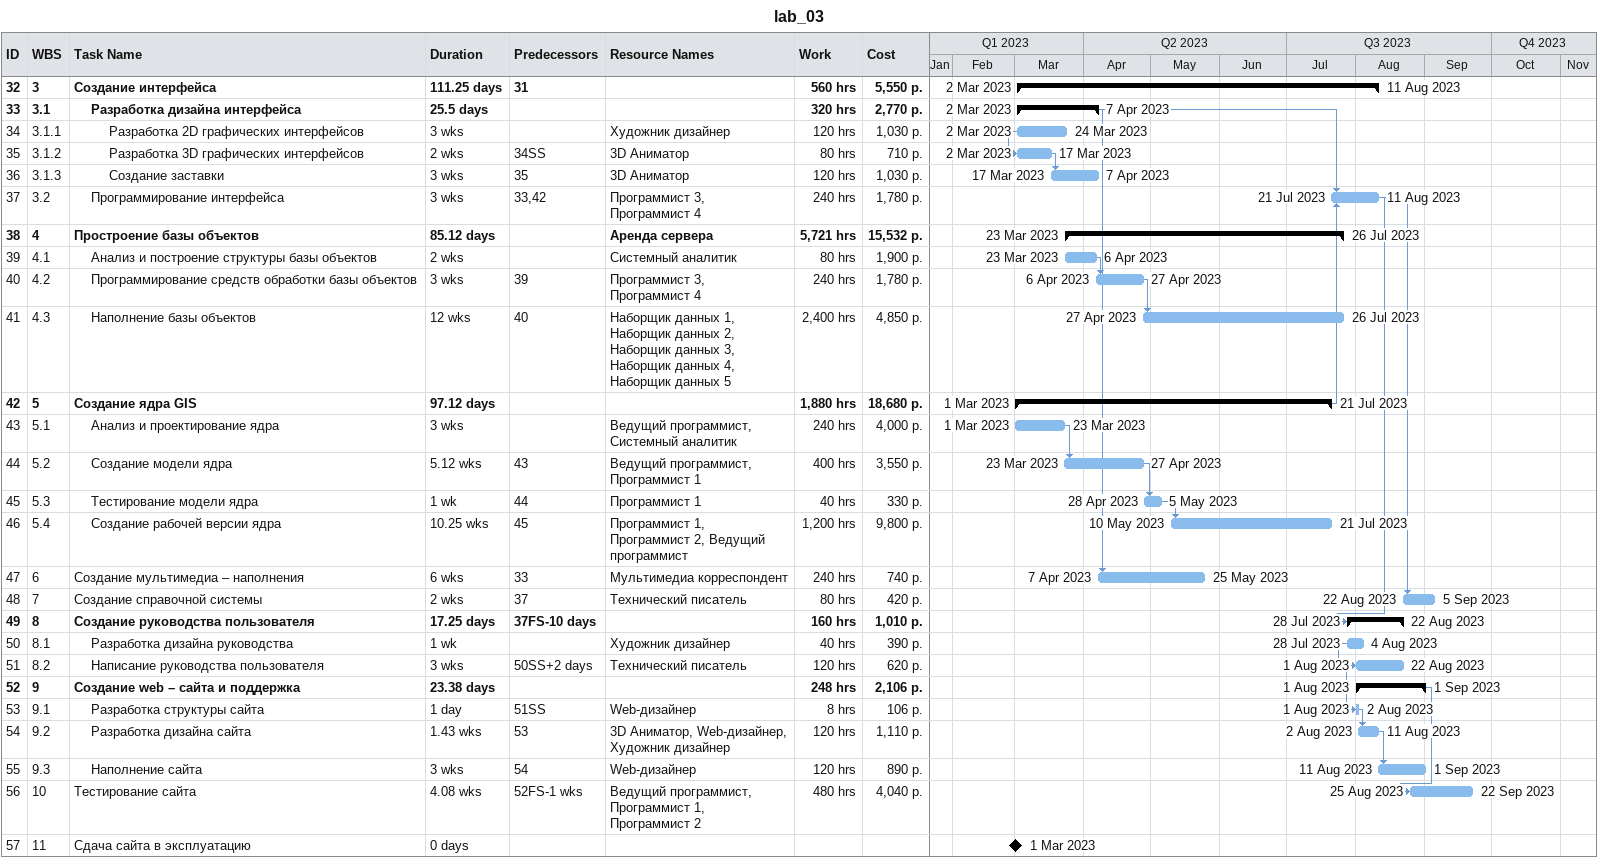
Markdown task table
lab_03

| ID | WBS | Task | Duration | Start | Finish | Predecessors | Resources | Work (h) | Cost (р.) |
|---|---|---|---|---|---|---|---|---|---|
| 32 | 3 | **Создание интерфейса** | 111.25d | 2023-03-02 | 2023-08-11 | 31 |  | 560 | 5550 |
| 33 | 3.1 | **Разработка дизайна интерфейса** | 25.5d | 2023-03-02 | 2023-04-07 |  |  | 320 | 2770 |
| 34 | 3.1.1 | Разработка 2D графических интерфейсов | 3w | 2023-03-02 | 2023-03-24 |  | Художник дизайнер | 120 | 1030 |
| 35 | 3.1.2 | Разработка 3D графических интерфейсов | 2w | 2023-03-02 | 2023-03-17 | 34SS | 3D Аниматор | 80 | 710 |
| 36 | 3.1.3 | Создание заставки | 3w | 2023-03-17 | 2023-04-07 | 35 | 3D Аниматор | 120 | 1030 |
| 37 | 3.2 | Программирование интерфейса | 3w | 2023-07-21 | 2023-08-11 | 33, 42 | Программист 3, Программист 4 | 240 | 1780 |
| 38 | 4 | **Простроение базы объектов** | 85.12d | 2023-03-23 | 2023-07-26 |  | Аренда сервера | 5721 | 15532 |
| 39 | 4.1 | Анализ и построение структуры базы объектов | 2w | 2023-03-23 | 2023-04-06 |  | Системный аналитик | 80 | 1900 |
| 40 | 4.2 | Программирование средств обработки базы объектов | 3w | 2023-04-06 | 2023-04-27 | 39 | Программист 3, Программист 4 | 240 | 1780 |
| 41 | 4.3 | Наполнение базы объектов | 12w | 2023-04-27 | 2023-07-26 | 40 | Наборщик данных 1, Наборщик данных 2, Наборщик данных 3, Наборщик данных 4, Наборщик данных 5 | 2400 | 4850 |
| 42 | 5 | **Создание ядра GIS** | 97.12d | 2023-03-01 | 2023-07-21 |  |  | 1880 | 18680 |
| 43 | 5.1 | Анализ и проектирование ядра | 3w | 2023-03-01 | 2023-03-23 |  | Ведущий программист, Системный аналитик | 240 | 4000 |
| 44 | 5.2 | Создание модели ядра | 5.12w | 2023-03-23 | 2023-04-27 | 43 | Ведущий программист, Программист 1 | 400 | 3550 |
| 45 | 5.3 | Тестирование модели ядра | 1w | 2023-04-28 | 2023-05-05 | 44 | Программист 1 | 40 | 330 |
| 46 | 5.4 | Создание рабочей версии ядра | 10.25w | 2023-05-10 | 2023-07-21 | 45 | Программист 1, Программист 2, Ведущий программист | 1200 | 9800 |
| 47 | 6 | Создание мультимедиа – наполнения | 6w | 2023-04-07 | 2023-05-25 | 33 | Мультимедиа корреспондент | 240 | 740 |
| 48 | 7 | Создание справочной системы | 2w | 2023-08-22 | 2023-09-05 | 37 | Технический писатель | 80 | 420 |
| 49 | 8 | **Создание руководства пользователя** | 17.25d | 2023-07-28 | 2023-08-22 | 37FS-10d |  | 160 | 1010 |
| 50 | 8.1 | Разработка дизайна руководства | 1w | 2023-07-28 | 2023-08-04 |  | Художник дизайнер | 40 | 390 |
| 51 | 8.2 | Написание руководства пользователя | 3w | 2023-08-01 | 2023-08-22 | 50SS+2d | Технический писатель | 120 | 620 |
| 52 | 9 | **Создание web – сайта и поддержка** | 23.38d | 2023-08-01 | 2023-09-01 |  |  | 248 | 2106 |
| 53 | 9.1 | Разработка структуры сайта | 1d | 2023-08-01 | 2023-08-02 | 51SS | Web-дизайнер | 8 | 106 |
| 54 | 9.2 | Разработка дизайна сайта | 1.43w | 2023-08-02 | 2023-08-11 | 53 | 3D Аниматор, Web-дизайнер, Художник дизайнер | 120 | 1110 |
| 55 | 9.3 | Наполнение сайта | 3w | 2023-08-11 | 2023-09-01 | 54 | Web-дизайнер | 120 | 890 |
| 56 | 10 | Тестирование сайта | 4.08w | 2023-08-25 | 2023-09-22 | 52FS-1w | Ведущий программист, Программист 1, Программист 2 | 480 | 4040 |
| 57 | 11 | Сдача сайта в эксплуатацию | 0d | 2023-03-01 | 2023-03-01 |  |  |  |  |
